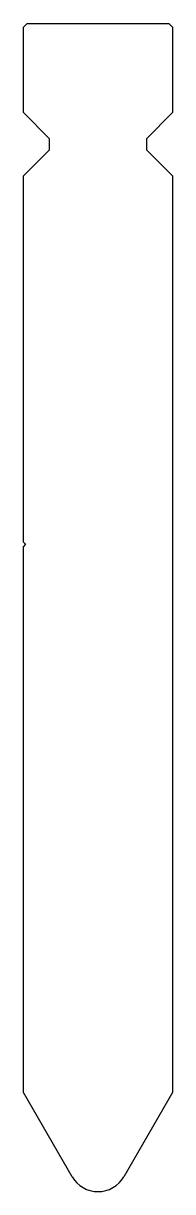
# Model space of a CAD drawing. Header units: metres. Extents: x 96 to 116, y 88 to 245.
import ezdxf

# ---------------------------------------------------------------- set-up
doc = ezdxf.new("R2010")
doc.units = ezdxf.units.M

msp = doc.modelspace()

# ---------------------------------------------------------------- linework, layer by layer
for p, q in [((96.571846, 245.276821), (96.071846, 244.776821)), ((96.571846, 245.276821), (115.571846, 245.276821)), ((116.071846, 244.776821), (115.571846, 245.276821)), ((96.071846, 233.276821), (96.071846, 244.776821)), ((116.071846, 244.776821), (116.071846, 233.276821)), ((99.571846, 229.776821), (96.071846, 233.276821)), ((116.071846, 233.276821), (112.571846, 229.776821)), ((99.571846, 228.276821), (99.571846, 229.776821)), ((112.571846, 229.776821), (112.571846, 228.276821)), ((96.071846, 224.776821), (99.571846, 228.276821)), ((112.571846, 228.276821), (116.071846, 224.776821)), ((96.071846, 175.576821), (96.071846, 224.776821)), ((116.071846, 224.776821), (116.071846, 101.597329)), ((96.071846, 175.576821), (96.371846, 175.276821)), ((96.371846, 175.276821), (96.071846, 174.976821)), ((96.071846, 101.597329), (96.071846, 174.976821)), ((102.607744, 90.276821), (96.071846, 101.597329)), ((116.071846, 101.597329), (109.535947, 90.276821))]:
    msp.add_line(p, q)
msp.add_arc((106.071846, 92.276821), 4, 210, 330)

doc.saveas('drawing.dxf')
